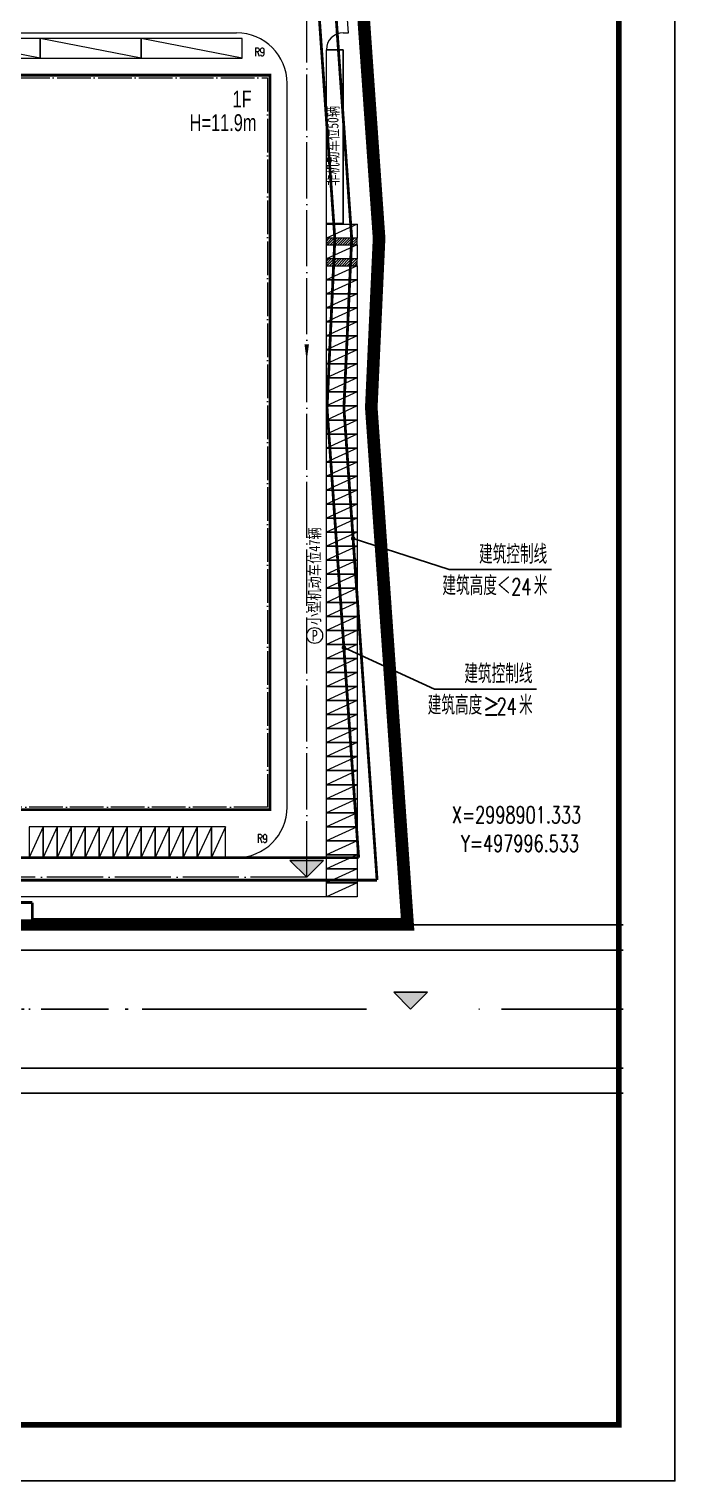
# Model space of a CAD drawing. Header units: metres. Extents: x 497148 to 498044, y 2998751 to 2999627.
# Drawn here: x 497928.9 to 498044.1, y 2998802.2 to 2999061 of the extents above; entities that cross this region are included whole.
import ezdxf
from ezdxf.enums import TextEntityAlignment as Align

# ---------------------------------------------------------------- set-up
doc = ezdxf.new("R2010")
doc.units = ezdxf.units.M
for name, pattern in [('ACAD_ISO05W100', [34, 24, -3, 0.5, -3, 0.5, -3]), ('ACAD_ISO10W100', [18.5, 12, -3, 0.5, -3]), ('DASH', [0.35, 0.25, -0.1]), ('DASHDOT', [1, 0.5, -0.25, 0, -0.25]), ('DASHED', [19.05, 12.7, -6.35]), ('DOTE', [2.42, 2, -0.2, 0.02, -0.2]), ('PHANTOM2', [31.75, 15.875, -3.175, 3.175, -3.175, 3.175, -3.175])]:
    doc.linetypes.add(name, pattern=pattern)
for name, color, linetype, lineweight in [('1_RO_规划停车位', 35, 'Continuous', 13), ('道路', 4, 'Continuous', 15), ('道路中线', 1, 'DOTE', 13)]:
    doc.layers.add(name, color=color, linetype=linetype, lineweight=lineweight)
for name, color, linetype in [('DIM_ELEV', 3, 'Continuous'), ('DIM_LEAD', 3, 'Continuous'), ('DIM_SYMB', 3, 'Continuous'), ('PUB_TEXT', 7, 'Continuous'), ('RD-中线', 1, 'DASHDOT'), ('RD-侧石线', 5, 'Continuous'), ('RD-红线', 7, 'Continuous'), ('YD-R2', 50, 'Continuous'), ('z_图框', 7, 'Continuous'), ('围墙', 6, 'FENCELINE2'), ('图例层', 7, 'Continuous'), ('文字', 255, 'Continuous'), ('新建建筑', 2, 'Continuous'), ('用地边界', 7, 'Continuous'), ('红线', 1, 'PHANTOM2')]:
    doc.layers.add(name, color=color, linetype=linetype)
doc.layers.add('建筑轴线', color=1, linetype='DOTE', lineweight=15, plot=False)
doc.styles.add('_TCH_DIM', font='SIMPLEX', dxfattribs={"bigfont": 'GBCBIG'})
doc.styles.add('DIMHT', font='simhei.ttf', dxfattribs={"width": 0.8})
doc.styles.add('亨利项目总图布置_2022_8_8_t3--03$0$亨利项目总图布置_2022_8_8_t3--02$0$CEC', font='ARIALN.TTF')
doc.linetypes.add('FENCELINE2', pattern='A,6.35,-2.54,[132,ltypeshp.shx,S=2.54,R=0,X=-2.54,Y=0],-2.54,25.4', length=36.83)
pattern_1 = [(45, (0, 0), (-0.224506403027, 0.224506403027), [])]

# ---------------------------------------------------------------- blocks, each defined once
blk = doc.blocks.new('chewei')
at = {"layer": '1_RO_规划停车位'}
blk.add_line((152.98, -11.01), (155.48, -16.51), dxfattribs=at)
blk.add_lwpolyline([(152.98, -11.01), (155.48, -11.01), (155.48, -16.51), (152.98, -16.51)], close=True, dxfattribs=at)
blk = doc.blocks.new('PPPPPPP')
at = {"layer": '1_RO_规划停车位'}
blk.add_circle((39537001.74, 3801410.89), 1.41, dxfattribs=at)
at = {"layer": '1_RO_规划停车位', "style": 'DIMHT', "width": 0.8}
blk.add_text('P', height=2, dxfattribs=at).set_placement((39537001.74, 3801410.89), align=Align.MIDDLE_CENTER)
blk = doc.blocks.new('新块')
at = {"layer": '1_RO_规划停车位'}
h = blk.add_hatch(dxfattribs=at)
h.set_pattern_fill('ANSI31', color=256, scale=0.2, style=0)
h.set_pattern_definition(pattern_1)
h.paths.add_polyline_path([(497981.915, 2999022.533), (497981.915, 2999023.733), (497987.415, 2999023.733), (497987.415, 2999022.533)])
h = blk.add_hatch(dxfattribs=at)
h.set_pattern_fill('ANSI31', color=256, scale=0.2, style=0)
h.set_pattern_definition(pattern_1)
h.paths.add_polyline_path([(497981.915, 2999018.833), (497981.915, 2999020.033), (497987.415, 2999020.033), (497987.415, 2999018.833)])
at = {"layer": 'DIM_ELEV'}
for points in [[(497978.415, 2998909.833), (497975.415, 2998912.833), (497981.415, 2998912.833)], [(497996.938, 2998886.333), (497993.938, 2998889.333), (497999.938, 2998889.333)]]:
    blk.add_hatch(color=0, dxfattribs=at).paths.add_polyline_path(points)
at = {"color": 0}
for p, q in [((497981.915, 2999057.333), (497984.915, 2999057.333)), ((497984.915, 2999057.333), (497984.915, 2999026.333)), ((497981.915, 2999026.333), (497984.915, 2999026.333))]:
    blk.add_line(p, q, dxfattribs=at)
at = {"layer": '1_RO_规划停车位'}
for p, q in [((497930.915, 2999055.833), (497912.915, 2999059.333)), ((497948.915, 2999055.833), (497930.915, 2999059.333)), ((497966.915, 2999055.833), (497948.915, 2999059.333))]:
    blk.add_line(p, q, dxfattribs=at)
at = {"layer": '1_RO_规划停车位', "elevation": 0, "flags": 128}
for points in [[(497930.915, 2999055.833), (497930.915, 2999059.333), (497912.915, 2999059.333), (497912.915, 2999055.833)], [(497948.915, 2999055.833), (497948.915, 2999059.333), (497930.915, 2999059.333), (497930.915, 2999055.833)], [(497966.915, 2999055.833), (497966.915, 2999059.333), (497948.915, 2999059.333), (497948.915, 2999055.833)]]:
    blk.add_lwpolyline(points, close=True, dxfattribs=at)
at = {"layer": '1_RO_规划停车位'}
for points in [[(497987.415, 2999022.533), (497987.415, 2999023.733), (497981.915, 2999023.733), (497981.915, 2999022.533)], [(497987.415, 2999018.833), (497987.415, 2999020.033), (497981.915, 2999020.033), (497981.915, 2999018.833)]]:
    blk.add_lwpolyline(points, close=True, dxfattribs=at)
at = {"layer": 'DIM_ELEV', "color": 0}
for p, q in [((497978.415, 2998909.833), (497975.415, 2998912.833)), ((497975.415, 2998912.833), (497981.415, 2998912.833)), ((497978.415, 2998909.833), (497981.415, 2998912.833)), ((497996.938, 2998886.333), (497993.938, 2998889.333)), ((497993.938, 2998889.333), (497999.938, 2998889.333)), ((497996.938, 2998886.333), (497999.938, 2998889.333))]:
    blk.add_line(p, q, dxfattribs=at)
at = {"layer": 'DIM_LEAD'}
for p, q in [((497986.68, 2998970.225), (498003.799, 2998964.656)), ((498003.799, 2998964.656), (498022.023, 2998964.656)), ((497985.04, 2998950.769), (498001.177, 2998943.356)), ((498001.177, 2998943.356), (498019.401, 2998943.356))]:
    blk.add_line(p, q, dxfattribs=at)
at = {"layer": 'DIM_LEAD', "const_width": 0.4}
for points in [[(497986.49, 2998970.287, 1), (497986.87, 2998970.163, 1)], [(497984.858, 2998950.853, 1), (497985.222, 2998950.686, 1)]]:
    blk.add_lwpolyline(points, format="xyb", close=True, dxfattribs=at)
at = {"layer": 'DIM_SYMB', "linetype": 'Continuous'}
blk.add_lwpolyline([(497978.415, 2999016.825, 0, 0, 0), (497978.415, 2999001.808, 0, 0.8, 0), (497978.415, 2999004.808, 0, 0, 0)], format="xyseb", dxfattribs=at)
at = {"layer": 'RD-中线', "color": 6, "linetype": 'DASHDOT', "ltscale": 80}
for p, q in [((497308.302, 2998886.333), (498013.126, 2998886.333)), ((497308.302, 2998886.333), (498013.126, 2998886.333)), ((498013.126, 2998886.333), (498034.802, 2998886.333))]:
    blk.add_line(p, q, dxfattribs=at)
at = {"layer": 'RD-中线', "color": 6, "linetype": 'ACAD_ISO10W100', "flags": 128}
blk.add_lwpolyline([(497228.062, 2998886.333), (497955.019, 2998886.333)], dxfattribs=at)
at = {"layer": 'RD-侧石线', "color": 5, "ltscale": 0.1}
blk.add_line((498034.802, 2998896.83), (497677.697, 2998896.833), dxfattribs=at)
for points in [[(498034.802, 2998875.83), (497657.823, 2998875.833), (497632.828, 2998872.333), (497582.819, 2998872.333)], [(497955.019, 2998875.83), (497657.823, 2998875.833)]]:
    blk.add_lwpolyline(points, dxfattribs=at)
at = {"layer": 'RD-红线'}
blk.add_lwpolyline([(497955.019, 2998901.333), (497677.697, 2998901.333), (497652.697, 2998904.833), (497585.689, 2998904.833), (497583.864, 2998904.916), (497582.677, 2998905.061, -0.3705902), (497565.689, 2998924.833), (497565.608, 2998970.302), (497562.064, 2998995.296), (497561.765, 2999162.668, 0.0172346), (497559.218, 2999232.918), (497559.168, 2999234.333, -0.4142136), (497579.168, 2999254.333), (498034.062, 2999254.333)], format="xyb", dxfattribs=at)
blk.add_lwpolyline([(497955.019, 2998901.333), (497677.697, 2998901.333), (497652.697, 2998904.833), (497585.689, 2998904.833), (497583.864, 2998904.916), (497582.677, 2998905.061, -0.3705902), (497565.689, 2998924.833), (497565.608, 2998970.302), (497562.064, 2998995.296), (497561.765, 2999162.668, 0.0172346), (497559.218, 2999232.918), (497559.168, 2999234.333, -0.4142136), (497579.168, 2999254.333), (498034.062, 2999254.333)], format="xyb", dxfattribs=at)
at = {"layer": 'RD-红线', "ltscale": 0.1}
for points in [[(497999.361, 2998901.333), (497677.697, 2998901.333), (497652.697, 2998904.833), (497585.689, 2998904.833), (497583.864, 2998904.916), (497582.677, 2998905.061)], [(497657.823, 2998871.333), (497955.019, 2998871.33)]]:
    blk.add_lwpolyline(points, dxfattribs=at)
at = {"layer": 'YD-R2', "color": 0}
blk.add_lwpolyline([(497996.533, 2998901.333), (497990.053, 2998993.552), (497991.442, 2999023.723), (497984.025, 2999129.26), (497978.431, 2999158.941), (497971.728, 2999254.333)], dxfattribs=at)
at = {"layer": 'z_图框'}
blk.add_lwpolyline([(497203.062, 2998802.231), (498044.062, 2998802.231), (498044.062, 2999396.231), (497203.062, 2999396.231)], close=True, dxfattribs=at)
at = {"layer": 'z_图框', "const_width": 1}
blk.add_lwpolyline([(497228.062, 2998812.231), (498034.062, 2998812.231), (498034.062, 2999386.231), (497228.062, 2999386.231)], close=True, dxfattribs=at)
at = {"layer": '围墙', "ltscale": 0.3, "const_width": 0.5, "flags": 128}
for points in [[(497970.335, 2999253.333), (497970.796, 2999253.333), (497977.438, 2999158.813), (497983.032, 2999129.132), (497987.867, 2999060.333)], [(497987.691, 2999062.829), (497990.44, 2999023.711), (497989.052, 2998993.539), (497995.461, 2998902.333), (497929.516, 2998902.333)], [(497929.516, 2998902.333), (497929.516, 2998905.333)]]:
    blk.add_lwpolyline(points, dxfattribs=at)
blk.add_lwpolyline([(497929.516, 2998905.333), (497677.976, 2998905.333), (497652.976, 2998908.833), (497585.781, 2998908.833), (497584.198, 2998908.905), (497583.224, 2998909.024, -0.3696468), (497569.689, 2998924.836), (497569.608, 2998970.588), (497566.063, 2998995.582), (497565.953, 2999057.415)], format="xyb", dxfattribs=at)
at = {"layer": '图例层', "color": 1, "linetype": 'DASHED', "ltscale": 0.5, "const_width": 0.5}
for points in [[(497967.137, 2999248.333), (497973.464, 2999158.3), (497979.058, 2999128.619), (497986.434, 2999023.663), (497985.045, 2998993.491), (497990.959, 2998909.333)], [(497990.959, 2998909.326), (497678.255, 2998909.326), (497653.255, 2998912.826), (497586.547, 2998912.826)]]:
    blk.add_lwpolyline(points, dxfattribs=at)
at = {"layer": '图例层', "color": 11, "linetype": 'DASH', "ltscale": 20, "const_width": 0.5, "flags": 128}
for points in [[(497964.411, 2999244.333), (497970.483, 2999157.916), (497976.078, 2999128.235), (497983.429, 2999023.626), (497982.04, 2998993.455), (497987.67, 2998913.333)], [(497987.67, 2998913.333), (497678.533, 2998913.333), (497653.533, 2998916.833), (497587.065, 2998916.833)]]:
    blk.add_lwpolyline(points, dxfattribs=at)
at = {"layer": '建筑轴线', "ltscale": 3}
blk.add_lwpolyline([(497824.415, 2999052.333), (497971.415, 2999052.333), (497971.415, 2998922.333), (497824.415, 2998922.333)], close=True, dxfattribs=at)
at = {"layer": '新建建筑', "linetype": 'Continuous', "const_width": 0.5}
blk.add_lwpolyline([(497971.865, 2998921.883), (497823.965, 2998921.883), (497823.965, 2999052.783), (497971.865, 2999052.783)], close=True, dxfattribs=at)
at = {"layer": '用地边界', "color": 0}
for points in [[(498034.062, 2999254.333), (497579.168, 2999254.333, 0.4142136), (497559.168, 2999234.333), (497559.218, 2999232.918, -0.0172346), (497561.765, 2999162.668), (497562.064, 2998995.296), (497565.608, 2998970.302), (497565.689, 2998924.833, 0.3705902), (497582.677, 2998905.061), (497583.864, 2998904.916), (497585.689, 2998904.833), (497652.697, 2998904.833), (497677.697, 2998901.333), (498034.802, 2998901.333)], [(497565.89, 2998812.231), (497565.827, 2998847.833, -0.3709487), (497582.839, 2998867.608), (497583.928, 2998867.742), (497585.266, 2998867.825), (497591.182, 2998867.833), (497632.828, 2998867.833), (497657.823, 2998871.333), (498034.802, 2998871.33)]]:
    blk.add_lwpolyline(points, format="xyb", dxfattribs=at)
at = {"layer": '红线', "color": 1, "linetype": 'ACAD_ISO05W100', "const_width": 2, "flags": 128}
blk.add_lwpolyline([(497971.728, 2999254.333), (497978.431, 2999158.941), (497984.025, 2999129.26), (497991.442, 2999023.723), (497990.053, 2998993.552), (497996.533, 2998901.333), (497677.697, 2998901.333), (497652.697, 2998904.833), (497585.689, 2998904.833), (497583.864, 2998904.916), (497582.677, 2998905.061, -0.3705902), (497565.689, 2998924.833), (497565.608, 2998970.302), (497562.064, 2998995.296), (497561.765, 2999162.668, 0.0172346), (497559.218, 2999232.918), (497559.168, 2999234.333, -0.4142136), (497579.168, 2999254.333), (497971.728, 2999254.333)], format="xyb", close=True, dxfattribs=at)
at = {"layer": '道路', "linetype": 'ByBlock', "ltscale": 0.2}
for p, q in [((497985.862, 2999060.333), (497981.045, 2999128.876)), ((497974.915, 2998922.333), (497974.915, 2999051.333))]:
    blk.add_line(p, q, dxfattribs=at)
at = {"layer": '道路', "linetype": 'ByBlock', "lineweight": 0, "ltscale": 0.2}
for p, q in [((497826.415, 2999060.333, 0), (497965.915, 2999060.333)), ((497984.915, 2999060.333), (497985.862, 2999060.333)), ((497981.915, 2998906.333), (497981.915, 2999057.333))]:
    blk.add_line(p, q, dxfattribs=at)
at = {"layer": '道路', "ltscale": 20}
for p, q in [((497965.915, 2998913.333), (497826.415, 2998913.333)), ((497981.915, 2998906.333), (497678.046, 2998906.333))]:
    blk.add_line(p, q, dxfattribs=at)
at = {"layer": '道路', "linetype": 'ByBlock', "ltscale": 0.2}
blk.add_arc((497965.915, 2999051.333, 0), 9, 0, 90, dxfattribs=at)
at = {"layer": '道路', "linetype": 'ByBlock', "lineweight": 0, "ltscale": 0.2}
blk.add_arc((497984.915, 2999057.333), 3, 90, 180, dxfattribs=at)
at = {"layer": '道路', "ltscale": 0.2}
blk.add_arc((497965.915, 2998922.333, 0), 9, 270, 0, dxfattribs=at)
at = {"layer": '道路中线', "ltscale": 5}
for q in [(497978.415, 2999067.583), (497691.915, 2998909.833)]:
    blk.add_line((497978.415, 2998909.833), q, dxfattribs=at)
at = {"layer": '1_RO_规划停车位'}
for name, p, rotation in [('chewei', (497998.426, 2999179.211), 269.9999998288981), ('chewei', (497998.426, 2999175.511), 269.9999998288981), ('chewei', (497998.426, 2999171.811), 269.9999998288981), ('chewei', (497998.426, 2999169.311), 269.9999998288981), ('chewei', (497998.426, 2999166.811), 269.9999998288981), ('chewei', (497998.426, 2999164.311), 269.9999998288981), ('chewei', (497998.426, 2999161.811), 269.9999998288981), ('chewei', (497998.426, 2999159.311), 269.9999998288981), ('chewei', (497998.426, 2999156.811), 269.9999998288981), ('chewei', (497998.426, 2999154.311), 269.9999998288981), ('chewei', (497998.426, 2999151.811), 269.9999998288981), ('chewei', (497998.426, 2999149.311), 269.9999998288981), ('chewei', (497998.426, 2999146.811), 269.9999998288981), ('chewei', (497998.426, 2999144.311), 269.9999998288981), ('chewei', (497998.426, 2999141.811), 269.9999998288981), ('chewei', (497998.426, 2999139.311), 269.9999998288981), ('chewei', (497998.426, 2999136.811), 269.9999998288981), ('chewei', (497998.426, 2999134.311), 269.9999998288981), ('chewei', (497998.426, 2999131.811), 269.9999998288981), ('chewei', (497998.426, 2999129.311), 269.9999998288981), ('chewei', (497998.426, 2999126.811), 269.9999998288981), ('chewei', (497998.426, 2999124.311), 269.9999998288981), ('chewei', (497998.426, 2999121.811), 269.9999998288981), ('chewei', (497998.426, 2999119.311), 269.9999998288981), ('chewei', (497998.426, 2999116.811), 269.9999998288981), ('chewei', (497998.426, 2999114.311), 269.9999998288981), ('chewei', (497998.426, 2999111.811), 269.9999998288981), ('chewei', (497998.426, 2999109.311), 269.9999998288981), ('PPPPPPP', (-39042623.907, -764806.652), 359.9454393970495), ('chewei', (497998.426, 2999106.811), 269.9999998288981), ('chewei', (497998.426, 2999104.311), 269.9999998288981), ('chewei', (497998.426, 2999101.811), 269.9999998288981), ('chewei', (497998.426, 2999099.311), 269.9999998288981), ('chewei', (497998.426, 2999096.811), 269.9999998288981), ('chewei', (497998.426, 2999094.311), 269.9999998288981), ('chewei', (497998.426, 2999091.811), 269.9999998288981), ('chewei', (497998.426, 2999089.311), 269.9999998288981), ('chewei', (497998.426, 2999086.811), 269.9999998288981), ('chewei', (497998.426, 2999084.311), 269.9999998288981), ('chewei', (497998.426, 2999081.811), 269.9999998288981), ('chewei', (497998.426, 2999079.311), 269.9999998288981), ('chewei', (497998.426, 2999076.811), 269.9999998288981), ('chewei', (497998.426, 2999074.311), 269.9999998288981), ('chewei', (497998.426, 2999071.811), 269.9999998288981), ('chewei', (497998.426, 2999069.311), 269.9999998288981), ('chewei', (497998.426, 2999066.811), 269.9999998288981), ('chewei', (497998.426, 2999064.311), 269.9999998288981), ('chewei', (497998.426, 2999061.811), 269.9999998288981)]:
    blk.add_blockref(name, p, dxfattribs=dict(at, rotation=rotation))
at = {"layer": '1_RO_规划停车位', "xscale": -1}
for p in [(498084.394, 2998929.843), (498086.894, 2998929.843), (498089.394, 2998929.843), (498091.894, 2998929.843), (498094.394, 2998929.843), (498096.894, 2998929.843), (498099.394, 2998929.843), (498101.894, 2998929.843), (498104.394, 2998929.843), (498106.894, 2998929.843), (498109.394, 2998929.843), (498111.894, 2998929.843), (498114.394, 2998929.843), (498116.894, 2998929.843)]:
    blk.add_blockref('chewei', p, dxfattribs=at)
at = {"layer": '1_RO_规划停车位', "style": 'DIMHT'}
for s, rotation, width, p in [('非机动车位50辆', 90, 0.75, (497984.075, 2999033.029, 0)), ('小型机动车位47辆', 89.94551, 0.8, (497980.798, 2998954.756))]:
    blk.add_text(s, height=2, rotation=rotation, dxfattribs=dict(at, width=width)).set_placement(p)
at = {"layer": 'PUB_TEXT', "style": '_TCH_DIM'}
for s, height, p in [('建筑控制线', 3.3759, (498009.133, 2998965.706)), ('建筑高度＜', 3.3759, (498002.601, 2998960.106)), ('米', 3.376, (498018.888, 2998960.106)), ('建筑控制线', 3.3759, (498006.511, 2998944.406)), ('建筑高度≥', 3.3759, (497999.979, 2998938.806)), ('米', 3.376, (498016.266, 2998938.806))]:
    blk.add_text(s, height=height, dxfattribs=at).set_placement(p)
at = {"layer": 'PUB_TEXT', "style": '_TCH_DIM', "width": 0.705882}
for s, p in [('24', (498014.888, 2998960.106)), ('24', (498012.266, 2998938.806)), ('X=2998901.333', (498004.299, 2998919.462)), ('Y=497996.533', (498005.899, 2998914.387))]:
    blk.add_text(s, height=2.975, dxfattribs=at).set_placement(p)
at = {"layer": '文字', "color": 7, "style": '亨利项目总图布置_2022_8_8_t3--03$0$亨利项目总图布置_2022_8_8_t3--02$0$CEC', "width": 0.85}
for s, p in [('1F', (497965.196, 2999047.047)), ('H=11.9m', (497957.536, 2999042.822))]:
    blk.add_text(s, height=3, dxfattribs=at).set_placement(p)
at = {"layer": '道路', "style": '_TCH_DIM', "width": 0.7}
for p in [(497969.124, 2999056.183, 0), (497969.603, 2998915.991, 0)]:
    blk.add_text('R9', height=1.5, dxfattribs=at).set_placement(p)

msp = doc.modelspace()

# ---------------------------------------------------------------- block references
msp.add_blockref('新块', (0, 0))

doc.saveas('drawing.dxf')
